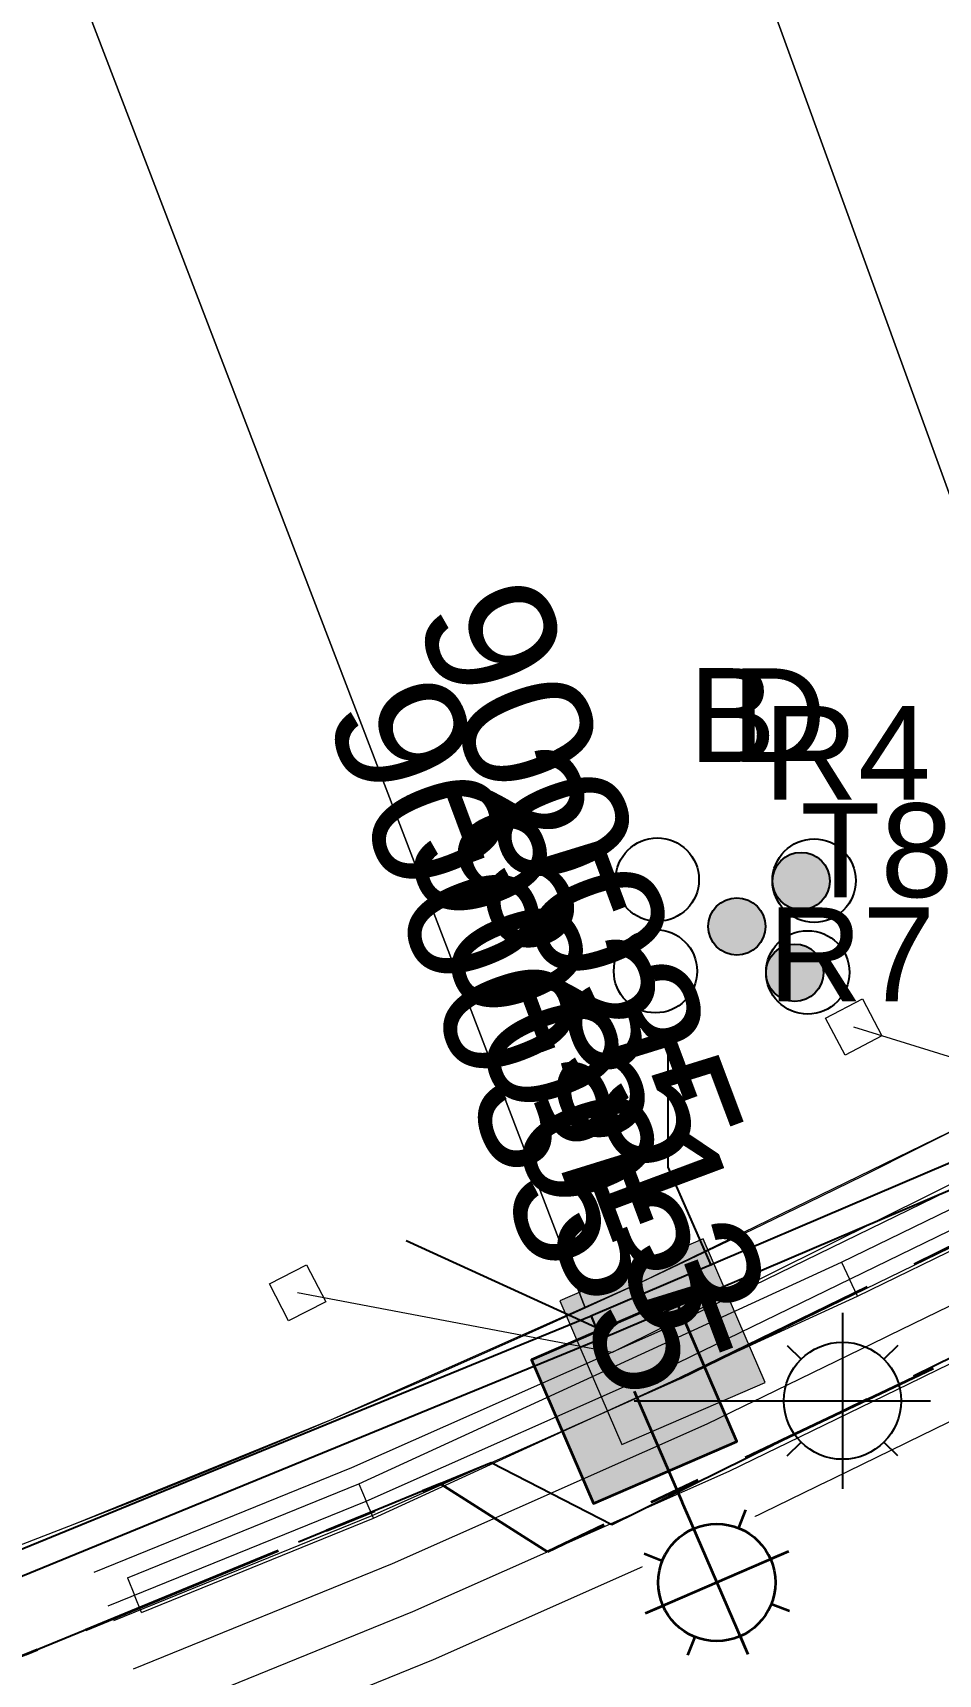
# Model space of a CAD drawing. Header units: metres. Extents: x 0 to 310918, y 0 to 6270107.
# Drawn here: x 310345.31 to 310362.7, y 6269743.06 to 6269774.56 of the extents above; entities that cross this region are included whole.
import ezdxf
from ezdxf import colors
from ezdxf.entities.mleader import LeaderData, LeaderLine
from ezdxf.enums import TextEntityAlignment as Align
from ezdxf.math import Vec2, Vec3

# ---------------------------------------------------------------- set-up
doc = ezdxf.new("R2010")
doc.units = ezdxf.units.M
doc.linetypes.add('Cable Exist UG', pattern=[7, 4, -1, 1, -1])
doc.linetypes.add('PHANTOMX2', pattern=[6.6, 3, -0.75, 0.2, -0.75, 0.2, -0.75, 0.2, -0.75])
doc.layers.get('0').update_dxf_attribs({"color": 6})
for name, color, linetype, lineweight in [('_User Miscellaneous1', 30, 'Continuous', 13), ('_User_LV_Exist', 5, 'Continuous', 35), ('Cadastre Developer_SP_NEW', 92, 'Continuous', 15), ('Cadastre Land Parcels_SP_EXT', 118, 'Continuous', 15), ('Mains_LV_EXT', 163, 'Continuous', 25), ('Mains_LV_SL_EXT', 135, 'Continuous', 25), ('Services_SP_EXT', 42, 'PHANTOMX2', 20)]:
    doc.layers.add(name, color=color, linetype=linetype, lineweight=lineweight)
doc.layers.add('_User Miscellaneous10', color=252, linetype='Continuous', lineweight=13, plot=False, transparency=0.7)
doc.layers.add('_User Miscellaneous12', color=252, linetype='Continuous', lineweight=13, plot=False, transparency=0.75)
for name, color, linetype in [('Duct_SP_EXT', 30, 'Continuous'), ('SupportsUG_SP_LV_SL_EXT', 7, 'Continuous'), ('Trench_SP_EXT', 7, 'Continuous')]:
    doc.layers.add(name, color=color, linetype=linetype)
doc.layers.add('Features_HIDE', color=1, linetype='Continuous', plot=False)
doc.styles.add('COLUMN_LABEL', font='arial.ttf', dxfattribs={"height": 2})
doc.styles.add('iecARIAL', font='arial.ttf', dxfattribs={"height": 2})
doc.styles.add('POLE_LABEL', font='arial.ttf', dxfattribs={"height": 2})
doc.styles.add('SL_LABEL', font='arial.ttf', dxfattribs={"height": 2})
doc.styles.get("Standard").update_dxf_attribs({"font": 'arial.ttf'})

# ---------------------------------------------------------------- blocks, each defined once
blk = doc.blocks.new('COLUMN_EXT')
blk.add_hatch(color=256).paths.add_polyline_path([(1.5, -1.5), (1.5, 1.5), (-1.5, 1.5), (-1.5, -1.5)])
blk.add_lwpolyline([(1.5, 1.5), (-1.5, 1.5), (-1.5, -1.5), (1.5, -1.5)], close=True)
at = {"flags": 1}
blk.add_attdef('Z', (-1.813, 2.351), '', height=0.2, rotation=180, dxfattribs=at)
at = {"flags": 9}
for tag, p in [('SUBURB', (-1.813, 1.8)), ('NOTES', (-1.813, 2)), ('STREETNAME', (-1.813, 1.6)), ('LOCATION', (-1.813, 1.4)), ('LEGEND', (-1.813, 1.2)), ('USAGE', (-1.813, 1)), ('OWNED_BY', (-1.813, 0.6)), ('STATE', (-1.813, 0.8)), ('COLUMN_TYPE', (-1.813, 0.4))]:
    blk.add_attdef(tag, text='', height=0.2, rotation=180, dxfattribs=at).set_placement(p, align=Align.MIDDLE_LEFT)
for tag, style, p in [('STREET_CODE', 'COLUMN_LABEL', (-1.813, 0.2)), ('STRUCTURE_PLANT_NUMBER', 'POLE_LABEL', (-1.813, -0.031))]:
    blk.add_attdef(tag, text='', height=0.2, rotation=180, dxfattribs=dict(at, style=style)).set_placement(p, align=Align.MIDDLE_LEFT)
at = {"style": 'COLUMN_LABEL', "width": 0.9, "flags": 8}
blk.add_attdef('ASSET_NUM', text='', height=2, rotation=270, dxfattribs=at).set_placement((2, -4), align=Align.MIDDLE_LEFT)
blk = doc.blocks.new('DUCT_EXT')
blk.add_circle((0, 0.8), 0.8)
at = {"flags": 1}
blk.add_attdef('Z', (0, 0), '', height=0.2, dxfattribs=at)
at = {"flags": 9}
for tag, p in [('DUCT_CODE', (0, 0)), ('XSECT_TYPE', (0, -0.2)), ('FB_REFERENCE', (0, -0.4)), ('STATE', (0, -0.6)), ('NOTES', (0, -0.8))]:
    blk.add_attdef(tag, text='', height=0.2, dxfattribs=at).set_placement(p, align=Align.MIDDLE_LEFT)
blk = doc.blocks.new('SL_LANTERN_EXT')
at = {"flags": 9}
for tag, p in [('LRATECODE', (-7.4, 0)), ('LOUTREACHVOCAB', (-7.2, 0)), ('LOUTREACH', (-7, 0)), ('LANTNUMBER', (-6.6, 0)), ('LNEW', (-6.4, 0)), ('LMASTVOCAB', (-6.2, 0)), ('LMAST', (-6, 0)), ('LLAMPVOCAB', (-5.8, 0)), ('LLAMP', (-5.6, 0)), ('LEXIST', (-5.4, 0)), ('LCHARGE3PERCENT', (-5.2, 0)), ('LCHARGE3', (-5, 0)), ('LCHARGE2PERCENT', (-4.8, 0)), ('LCHARGE2', (-4.6, 0)), ('LCHARGE1PERCENT', (-4.4, 0)), ('LCHARGE1', (-4.2, 0)), ('LCATEGORY', (-4, 0)), ('LBRACKETVOCAB', (-3.8, 0)), ('LBRACKET', (-3.6, 0)), ('LKINGHEIGHT', (-3.4, 0)), ('CREPLACE', (-3.2, 0)), ('CREMOVE', (-3, 0)), ('CNUMBER', (-2.8, 0)), ('CNEW', (-2.6, 0)), ('CEXIST', (-2.4, 0)), ('USAGE', (-2.2, 0)), ('STATE', (-2, 0)), ('OWNED_BY', (-1.8, 0)), ('ORIENTATION', (-1.6, 0)), ('OPERATING_VOLTAGE', (-1.4, 0)), ('NO_PHASES', (-1.2, 0)), ('LANTERN_TYPE', (-1, 0)), ('LANTERN_PURPOSE', (-0.8, 0)), ('CONTROL_TYPE', (-0.6, 0)), ('CONSTRUCTED_VOLTAGE', (-0.4, 0))]:
    blk.add_attdef(tag, text='', height=0.001, rotation=270, dxfattribs=at).set_placement(p, align=Align.MIDDLE_LEFT)
at = {"style": 'SL_LABEL', "flags": 9}
blk.add_attdef('STREET_CODE', text='', height=0.001, rotation=270, dxfattribs=at).set_placement((0.001, 0), align=Align.MIDDLE_LEFT)
at = {"flags": 1}
blk.add_attdef('Z', (0, 0), '', height=0.001, rotation=270, dxfattribs=at)
at = {"width": 0.9}
blk.add_attdef('LNUMBER', text='', height=1, dxfattribs=at).set_placement((7, -1), align=Align.MIDDLE_LEFT)
at = {"flags": 9}
for tag, p in [('LREMOVE', (0, -7.6)), ('LREPLACE', (0, -7.8)), ('LTYPE', (0, -8)), ('LTYPEVOCAB', (0, -8.2)), ('LEGEND', (0, -8.4)), ('SUBURB', (0, -8.6)), ('STREETNAME', (0, -8.8)), ('LOCATION', (0, -9)), ('NOTES', (0, -9.2)), ('MAINTAINED_BY', (0, -9.863))]:
    blk.add_attdef(tag, text='', height=0.001, dxfattribs=at).set_placement(p, align=Align.MIDDLE_LEFT)
blk.add_attdef('OPERATED_BY', (0, -9.607), '', height=0.001, dxfattribs=at)
at = {"layer": 'Features_HIDE', "width": 0.9}
blk.add_attdef('ASSET_NUM', text='', height=1, dxfattribs=at).set_placement((7, 1), align=Align.MIDDLE_LEFT)
at = {"transparency": 33554651}
blk.add_wipeout([(5.688, 0), (5.061, -1.061), (4, -1.688), (2.939, -1.061), (2.313, 0), (2.939, 1.061), (4, 1.687), (5.061, 1.061)], dxfattribs=at)
for p, q in [((4, 1.687), (4, 0)), ((2.939, 1.061), (3.205, 0.795)), ((5.061, 1.061), (4.795, 0.795)), ((0, 0), (4, 0)), ((4, 0), (5.688, 0)), ((4, 0), (4, -1.688)), ((2.939, -1.061), (3.205, -0.795)), ((5.061, -1.061), (4.795, -0.795))]:
    blk.add_line(p, q)
blk.add_circle((4, 0), 1.125)
blk = doc.blocks.new('CCP_EXT')
at = {"flags": 9}
for tag, p in [('OWNED_BY', (0, -1)), ('USAGE', (0, -1.2)), ('LEGEND', (0, -1.4)), ('LIFE_SUPPORT', (0, -1.6)), ('STATE', (0, -1.8)), ('NOTES', (0, -2))]:
    blk.add_attdef(tag, text='', height=0.2, dxfattribs=at).set_placement(p, align=Align.MIDDLE_LEFT)
at = {"transparency": 33554651}
blk.add_wipeout([(0, 0.566), (0.566, 0), (0, -0.566), (-0.566, 0)], dxfattribs=at)
blk.add_lwpolyline([(-0.566, 0), (0, 0.566), (0.566, 0), (0, -0.566), (-0.566, 0)])
at = {"flags": 1}
blk.add_attdef('Z', (0, 0), '', height=0.2, dxfattribs=at)
at = {"flags": 9}
for tag, p in [('CCP_TYPE', (0, 0)), ('CONSTRUCTED_VOLTAGE', (0, -0.2)), ('NO_PHASES', (0, -0.4)), ('OPERATING_VOLTAGE', (0, -0.6)), ('ORIENTATION', (0, -0.8))]:
    blk.add_attdef(tag, text='', height=0.2, dxfattribs=at).set_placement(p, align=Align.MIDDLE_LEFT)
blk = doc.blocks.new('CABLE_LARGE_EXT')
h = blk.add_hatch(color=256)
edge = h.paths.add_edge_path()
edge.add_arc((0, 0.55), 0.55, 0, 360)
blk.add_circle((0, 0.55), 0.55)
at = {"flags": 1}
blk.add_attdef('Z', (0, 0), '', height=0.2, dxfattribs=at)
at = {"flags": 9}
for tag, p in [('COND_CODE', (0, 0)), ('STATE', (0, -0.4)), ('FB_REFERENCE', (0, -0.2)), ('XSECT_SIZE', (0, -0.6)), ('NOTES', (0, -0.8))]:
    blk.add_attdef(tag, text='', height=0.2, dxfattribs=at).set_placement(p, align=Align.MIDDLE_LEFT)
blk = doc.blocks.new('*U395')
for tag, height, rotation, flags, p in [('LANTNUMBER', 0.2, 270, 9, (-1.4, 2.6)), ('LOUTREACH', 0.2, 270, 9, (-1.4, 2.2)), ('LOUTREACHVOCAB', 0.2, 270, 9, (-1.4, 2)), ('LRATECODE', 0.2, 270, 9, (-1.4, 1.8)), ('LREMOVE', 0.2, 270, 9, (-1.4, 1.6)), ('LREPLACE', 0.2, 270, 9, (-1.4, 1.4)), ('LTYPEVOCAB', 0.2, 270, 9, (-1.4, 1)), ('LTYPE', 0.2, 270, 9, (-1.4, 1.2)), ('LEGEND', 0.2, 270, 9, (-1.4, 0.8)), ('SUBURB', 0.2, 270, 9, (-1.4, 0.6)), ('STREETNAME', 0.2, 270, 9, (-1.4, 0.4)), ('LOCATION', 0.2, 270, 9, (-1.4, 0.2)), ('LNEW', 0.2, 270, 9, (-6.4, 0)), ('LMASTVOCAB', 0.2, 270, 9, (-6.2, 0)), ('LMAST', 0.2, 270, 9, (-6, 0)), ('LLAMPVOCAB', 0.2, 270, 9, (-5.8, 0)), ('LLAMP', 0.2, 270, 9, (-5.6, 0)), ('LEXIST', 0.2, 270, 9, (-5.4, 0)), ('LCHARGE3PERCENT', 0.2, 270, 9, (-5.2, 0)), ('LCHARGE3', 0.2, 270, 9, (-5, 0)), ('LCHARGE2PERCENT', 0.2, 270, 9, (-4.8, 0)), ('LCHARGE2', 0.2, 270, 9, (-4.6, 0)), ('LCHARGE1PERCENT', 0.2, 270, 9, (-4.4, 0)), ('LCHARGE1', 0.2, 270, 9, (-4.2, 0)), ('LCATEGORY', 0.2, 270, 9, (-4, 0)), ('LBRACKETVOCAB', 0.2, 270, 9, (-3.8, 0)), ('LBRACKET', 0.2, 270, 9, (-3.6, 0)), ('LKINGHEIGHT', 0.2, 270, 9, (-3.4, 0)), ('CREPLACE', 0.2, 270, 9, (-3.2, 0)), ('CREMOVE', 0.2, 270, 9, (-3, 0)), ('CNUMBER', 0.2, 270, 9, (-2.8, 0)), ('CNEW', 0.2, 270, 9, (-2.6, 0)), ('CEXIST', 0.2, 270, 9, (-2.4, 0)), ('USAGE', 0.2, 270, 9, (-2.2, 0)), ('STATE', 0.2, 270, 9, (-2, 0)), ('OWNED_BY', 0.2, 270, 9, (-1.8, 0)), ('ORIENTATION', 0.2, 270, 9, (-1.6, 0)), ('OPERATING_VOLTAGE', 0.2, 270, 9, (-1.4, 0)), ('NOTES', 0.2, 270, 9, (-1.4, 0)), ('NO_PHASES', 0.2, 270, 9, (-1.2, 0)), ('LANTERN_TYPE', 0.2, 270, 9, (-1, 0)), ('LANTERN_PURPOSE', 0.2, 270, 9, (-0.8, 0)), ('CONTROL_TYPE', 0.2, 270, 9, (-0.6, 0)), ('CONSTRUCTED_VOLTAGE', 0.2, 270, 9, (-0.4, 0)), ('MAINTAINED_BY', 0.2, 270, 9, (-1.4, -0.663)), ('LNUMBER', 1, 293.3654, 8, (1.858, -6.823))]:
    blk.add_attdef(tag, text='', height=height, rotation=rotation, dxfattribs=dict(flags=flags)).set_placement(p, align=Align.MIDDLE_LEFT)
at = {"style": 'SL_LABEL'}
for tag, height, rotation, flags, p in [('STREET_CODE', 0.001, 270, 9, (0.001, 0)), ('ASSET_NUM', 1, 293.3654, 8, (3.694, -6.029))]:
    blk.add_attdef(tag, text='', height=height, rotation=rotation, dxfattribs=dict(at, flags=flags)).set_placement(p, align=Align.MIDDLE_LEFT)
for tag, p, height, flags in [('Z', (0, 0), 0.001, 1), ('OPERATED_BY', (-1.4, -0.407), 0.2, 9)]:
    blk.add_attdef(tag, p, '', height=height, rotation=270, dxfattribs=dict(flags=flags))
at = {"transparency": 33554651}
blk.add_wipeout([(2.256, -5.221), (1.033, -5.066), (0.037, -4.341), (0.192, -3.119), (0.917, -2.123), (2.139, -2.278), (3.135, -3.003), (2.981, -4.225)], dxfattribs=at)
for p, q in [((0, 0), (1.14, -2.639)), ((0.991, -2.295), (2.181, -5.049)), ((2.139, -2.278), (2.001, -2.626)), ((0.192, -3.119), (0.541, -3.257)), ((2.963, -3.077), (0.209, -4.267)), ((2.963, -3.077), (2.619, -3.226)), ((2.981, -4.225), (2.632, -4.087)), ((0.554, -4.118), (0.209, -4.267)), ((1.033, -5.066), (1.172, -4.718)), ((2.033, -4.705), (2.181, -5.049))]:
    blk.add_line(p, q)
blk.add_circle((1.586, -3.672), 1.125)

msp = doc.modelspace()

# ---------------------------------------------------------------- linework, layer by layer
at = {"layer": '_User Miscellaneous1'}
for p, q in [((310347.132, 6269744.914), (310351.571, 6269746.718)), ((310351.571, 6269746.718), (310351.713, 6269746.387)), ((310351.856, 6269746.056), (310351.713, 6269746.387)), ((310347.404, 6269744.247), (310351.856, 6269746.056)), ((310347.132, 6269744.914), (310347.268, 6269744.58)), ((310347.404, 6269744.247), (310347.268, 6269744.58))]:
    msp.add_line(p, q, dxfattribs=at)
at = {"layer": 'Cadastre Land Parcels_SP_EXT', "linetype": 'Continuous'}
for points in [[(310367.794, 6269755.821), (310368.898, 6269756.333), (310370.006, 6269756.838), (310371.117, 6269757.336), (310372.23, 6269757.829), (310373.347, 6269758.313), (310374.466, 6269758.791), (310375.589, 6269759.264), (310376.713, 6269759.729), (310377.841, 6269760.188), (310378.971, 6269760.64), (310367.8, 6269788.81), (310356.139, 6269784.351), (310366.692, 6269755.302), (310367.794, 6269755.821)], [(310356.994, 6269750.588), (310358.065, 6269751.09), (310359.133, 6269751.598), (310360.197, 6269752.114), (310361.259, 6269752.636), (310362.317, 6269753.164), (310363.406, 6269753.709), (310364.498, 6269754.247), (310365.593, 6269754.777), (310366.692, 6269755.302), (310356.139, 6269784.351), (310344.481, 6269779.894), (310355.919, 6269750.094), (310356.994, 6269750.588)], [(310345.016, 6269745.522), (310346.119, 6269745.948), (310347.22, 6269746.381), (310348.317, 6269746.821), (310349.412, 6269747.268), (310350.504, 6269747.722), (310351.593, 6269748.182), (310352.679, 6269748.65), (310353.762, 6269749.125), (310354.843, 6269749.606), (310355.919, 6269750.094), (310344.481, 6269779.894), (310332.82, 6269775.44), (310344.346, 6269745.265), (310345.016, 6269745.522)]]:
    msp.add_lwpolyline(points, close=True, dxfattribs=at)
at = {"layer": 'Duct_SP_EXT'}
msp.add_lwpolyline([(310357.508, 6269755.447), (310357.508, 6269752.795), (310358.337, 6269750.897)], dxfattribs=at)

# ---------------------------------------------------------------- block references
for p, rotation in [((310356.503, 6269758.299), 270.739013707869), ((310359.514, 6269758.281), 270.6733266090332), ((310356.468, 6269756.554), 269.9450338107748), ((310359.391, 6269756.521), 270.6733266090332)]:
    msp.add_blockref('DUCT_EXT', p, dxfattribs=dict(at, rotation=rotation))
at = {"layer": 'SupportsUG_SP_LV_SL_EXT'}
ref = msp.add_blockref('COLUMN_EXT', (310356.859, 6269748.312), dxfattribs=dict(at, rotation=23.36538044220415))
ref.add_attrib('ASSET_NUM', '900035', dxfattribs={"layer": '0', "height": 2.5, "rotation": 290.6209, "style": 'COLUMN_LABEL'}).set_placement((310358.859, 6269749.062), align=Align.TOP_RIGHT)

# ---------------------------------------------------------------- texts
at = {"layer": 'Duct_SP_EXT'}
for s, p in [('B', (310357.907, 6269760.568)), ('D', (310358.73, 6269760.564))]:
    msp.add_text(s, height=1.8, dxfattribs=at).set_placement(p)

# ---------------------------------------------------------------- next in the draw order: block references
at = {"layer": 'Features_HIDE'}
ref = msp.add_blockref('SL_LANTERN_EXT', (310356.859, 6269748.312), dxfattribs=at)
ref.add_attrib('ASSET_NUM', '252513', dxfattribs={"layer": '0', "height": 2.5, "rotation": 290.4495, "style": 'iecARIAL'}).set_placement((310358.359, 6269749.812), align=Align.MIDDLE_RIGHT)
at = {"layer": 'Services_SP_EXT', "rotation": 342.2276943299776}
msp.add_blockref('CCP_EXT', (310350.398, 6269750.383), dxfattribs=at)

# ---------------------------------------------------------------- next in the draw order: linework, layer by layer
at = {"layer": '_User Miscellaneous1'}
for p, q in [((310360.838, 6269750.969), (310364.992, 6269752.99)), ((310361.146, 6269750.318), (310365.301, 6269752.34)), ((310351.571, 6269746.718), (310360.838, 6269750.969)), ((310360.838, 6269750.969), (310360.992, 6269750.643)), ((310361.146, 6269750.318), (310360.992, 6269750.643)), ((310351.856, 6269746.056), (310361.146, 6269750.318))]:
    msp.add_line(p, q, dxfattribs=at)
at = {"layer": '_User Miscellaneous12'}
msp.add_lwpolyline([(310367.485, 6269753.494), (310364.639, 6269753.311), (310364.639, 6269753.311), (310356.434, 6269749.236), (310350.398, 6269750.383)], dxfattribs=at)
at = {"layer": '_User_LV_Exist', "color": 4, "linetype": 'Cable Exist UG', "flags": 128}
msp.add_lwpolyline([(310367.626, 6269753.555), (310356.859, 6269748.312)], dxfattribs=at)
at = {"layer": '_User_LV_Exist', "linetype": 'Cable Exist UG', "flags": 128}
msp.add_lwpolyline([(310367.919, 6269752.581), (310367.9, 6269751.447), (310367.9, 6269751.447), (310355.194, 6269745.415), (310353.138, 6269746.714), (310353.138, 6269746.714), (310345.183, 6269743.441), (310321.969, 6269734.625)], dxfattribs=at)
at = {"layer": 'Cadastre Developer_SP_NEW', "linetype": 'Continuous'}
msp.add_lwpolyline([(310345.016, 6269745.522), (310346.119, 6269745.948), (310347.22, 6269746.381), (310348.317, 6269746.821), (310349.412, 6269747.268), (310350.504, 6269747.722), (310351.593, 6269748.182), (310352.679, 6269748.65), (310353.762, 6269749.125), (310354.843, 6269749.606), (310355.919, 6269750.094), (310344.481, 6269779.894), (310332.82, 6269775.44), (310344.346, 6269745.265), (310345.016, 6269745.522)], close=True, dxfattribs=at)
at = {"layer": 'Duct_SP_EXT'}
for p, q in [((310356.03, 6269749.939), (310364.004, 6269753.342)), ((310356.218, 6269749.498), (310364.201, 6269752.905)), ((310321.382, 6269735.767), (310356.033, 6269749.94)), ((310356.03, 6269749.939), (310356.124, 6269749.718)), ((310356.033, 6269749.94), (310356.124, 6269749.718)), ((310356.218, 6269749.498), (310356.124, 6269749.718)), ((310356.215, 6269749.496), (310356.124, 6269749.718)), ((310321.563, 6269735.323), (310356.215, 6269749.496))]:
    msp.add_line(p, q, dxfattribs=at)
at = {"layer": 'Mains_LV_EXT', "linetype": 'Cable Exist UG'}
msp.add_lwpolyline([(310367.538, 6269753.575), (310365.811, 6269750.549), (310365.811, 6269750.549), (310356.432, 6269745.933), (310354.117, 6269747.117), (310354.117, 6269747.117), (310345.183, 6269743.441), (310321.969, 6269734.625)], dxfattribs=at)
at = {"layer": 'Mains_LV_SL_EXT', "linetype": 'Cable Exist UG'}
msp.add_lwpolyline([(310367.626, 6269753.555), (310356.859, 6269748.312)], dxfattribs=at)
at = {"layer": 'Trench_SP_EXT', "linetype": 'Cable Exist UG'}
msp.add_lwpolyline([(310356.124, 6269749.718), (310351.848, 6269751.666)], dxfattribs=at)

# ---------------------------------------------------------------- next in the draw order: block references
at = {"layer": '_User Miscellaneous1'}
ref = msp.add_blockref('COLUMN_EXT', (310357.404, 6269749.445), dxfattribs=dict(at, rotation=23.36538044220415))
ref.add_attrib('ASSET_NUM', '900035', dxfattribs={"layer": '0', "height": 2.5, "rotation": 290.6209, "style": 'COLUMN_LABEL'}).set_placement((310359.061, 6269753.4), align=Align.TOP_RIGHT)
at = {"layer": '_User_LV_Exist'}
ref = msp.add_blockref('COLUMN_EXT', (310356.859, 6269748.312), dxfattribs=dict(at, rotation=23.36538044220415))
ref.add_attrib('ASSET_NUM', '900035', dxfattribs={"layer": '0', "height": 2.5, "rotation": 290.6209, "style": 'COLUMN_LABEL'}).set_placement((310357.333, 6269751.529), align=Align.TOP_RIGHT)
at = {"layer": 'Duct_SP_EXT', "rotation": 270.2569647498357}
for p in [(310359.514, 6269758.281), (310358.281, 6269757.409)]:
    msp.add_blockref('CABLE_LARGE_EXT', p, dxfattribs=at)
at = {"layer": 'Services_SP_EXT', "rotation": 342.7577831870876}
msp.add_blockref('CCP_EXT', (310361.076, 6269755.481), dxfattribs=at)

# ---------------------------------------------------------------- next in the draw order: texts
at = {"layer": 'Duct_SP_EXT'}
for s, p in [('R4', (310359.343, 6269759.841)), ('T84', (310360.052, 6269757.973))]:
    msp.add_text(s, height=1.8, dxfattribs=at).set_placement(p)

# ---------------------------------------------------------------- next in the draw order: linework, layer by layer
at = {"layer": '_User Miscellaneous10', "linetype": 'Continuous', "flags": 128}
for points in [[(310346.119, 6269745.948), (310351.049, 6269747.952), (310356.994, 6269750.588), (310366.143, 6269755.04), (310372.789, 6269758.071), (310384.394, 6269762.73), (310434.67, 6269781.967), (310460.217, 6269791.73), (310479.053, 6269798.949), (310507.522, 6269809.787), (310509.807, 6269815.269), (310507.038, 6269822.468), (310505.854, 6269825.568), (310526.572, 6269831.844), (310529.002, 6269825.417), (310530.017, 6269822.732), (310535.161, 6269820.417), (310555.677, 6269828.267)], [(310346.495, 6269745.022), (310351.44, 6269747.031), (310357.415, 6269749.681), (310366.569, 6269754.135), (310373.183, 6269757.152), (310384.759, 6269761.799), (310435.028, 6269781.033), (310460.574, 6269790.796), (310479.41, 6269798.015), (310508.279, 6269809.006), (310510.884, 6269815.254), (310507.972, 6269822.826), (310507.171, 6269824.922), (310525.967, 6269830.616), (310528.066, 6269825.063), (310529.228, 6269821.99), (310535.129, 6269819.334), (310556.42, 6269827.481)], [(310346.872, 6269744.095), (310351.831, 6269746.111), (310357.837, 6269748.774), (310366.995, 6269753.231), (310373.577, 6269756.232), (310385.124, 6269760.868), (310435.385, 6269780.099), (310460.931, 6269789.862), (310479.767, 6269797.081), (310509.037, 6269808.224), (310511.961, 6269815.239), (310508.905, 6269823.184), (310508.488, 6269824.276), (310525.362, 6269829.388), (310527.131, 6269824.709), (310528.439, 6269821.248), (310535.098, 6269818.252), (310557.164, 6269826.695)], [(310347.248, 6269743.169), (310352.222, 6269745.19), (310358.258, 6269747.867), (310367.421, 6269752.326), (310373.971, 6269755.313), (310385.489, 6269759.937), (310435.742, 6269779.165), (310461.288, 6269788.928), (310480.124, 6269796.147), (310509.795, 6269807.443), (310513.038, 6269815.224), (310509.839, 6269823.541), (310509.805, 6269823.631), (310524.757, 6269828.159), (310526.195, 6269824.356), (310527.65, 6269820.507), (310535.067, 6269817.169), (310557.908, 6269825.908)], [(310347.625, 6269742.243), (310352.613, 6269744.27), (310358.68, 6269746.96), (310367.848, 6269751.421), (310374.365, 6269754.393), (310385.854, 6269759.006), (310436.1, 6269778.231), (310461.645, 6269787.993), (310480.481, 6269795.212), (310510.552, 6269806.661), (310514.116, 6269815.209), (310511.124, 6269822.985), (310524.152, 6269826.931), (310525.26, 6269824.002), (310526.862, 6269819.765), (310535.036, 6269816.087), (310558.651, 6269825.122)], [(310348.001, 6269741.316), (310353.004, 6269743.349), (310359.102, 6269746.054), (310368.274, 6269750.517), (310374.759, 6269753.474), (310386.219, 6269758.075), (310436.457, 6269777.297), (310462.002, 6269787.059), (310480.837, 6269794.278), (310511.31, 6269805.879), (310515.193, 6269815.194), (310512.444, 6269822.34), (310523.548, 6269825.703), (310524.325, 6269823.648), (310526.073, 6269819.023), (310535.005, 6269815.004), (310559.395, 6269824.336)]]:
    msp.add_lwpolyline(points, dxfattribs=at)
at = {"layer": '_User Miscellaneous10', "color": 4, "linetype": 'Continuous', "flags": 128}
msp.add_lwpolyline([(310346.759, 6269744.373), (310351.713, 6269746.387), (310357.71, 6269749.046), (310366.867, 6269753.502), (310373.459, 6269756.508), (310385.014, 6269761.147), (310435.278, 6269780.379), (310460.824, 6269790.142), (310479.66, 6269797.361), (310508.81, 6269808.459), (310511.638, 6269815.244), (310508.625, 6269823.076), (310508.093, 6269824.47), (310525.543, 6269829.756), (310527.411, 6269824.815), (310528.676, 6269821.471), (310535.108, 6269818.576), (310556.941, 6269826.93)], dxfattribs=at)
at = {"layer": '_User Miscellaneous12'}
msp.add_lwpolyline([(310367.501, 6269753.489), (310361.076, 6269755.481)], dxfattribs=at)
at = {"layer": 'Cadastre Developer_SP_NEW', "linetype": 'Continuous'}
for points in [[(310367.794, 6269755.821), (310368.898, 6269756.333), (310370.006, 6269756.838), (310371.117, 6269757.336), (310372.23, 6269757.829), (310373.347, 6269758.313), (310374.466, 6269758.791), (310375.589, 6269759.264), (310376.713, 6269759.729), (310377.841, 6269760.188), (310378.971, 6269760.64), (310367.8, 6269788.81), (310356.139, 6269784.351), (310366.692, 6269755.302), (310367.794, 6269755.821)], [(310356.994, 6269750.588), (310358.065, 6269751.09), (310359.133, 6269751.598), (310360.197, 6269752.114), (310361.259, 6269752.636), (310362.317, 6269753.164), (310363.406, 6269753.709), (310364.498, 6269754.247), (310365.593, 6269754.777), (310366.692, 6269755.302), (310356.139, 6269784.351), (310344.481, 6269779.894), (310355.919, 6269750.094), (310356.994, 6269750.588)]]:
    msp.add_lwpolyline(points, close=True, dxfattribs=at)

# ---------------------------------------------------------------- next in the draw order: block references
at = {"layer": 'Duct_SP_EXT', "rotation": 270.2569647498357}
msp.add_blockref('CABLE_LARGE_EXT', (310359.391, 6269756.521), dxfattribs=at)

# ---------------------------------------------------------------- next in the draw order: texts
at = {"layer": 'Duct_SP_EXT'}
msp.add_text('R7', height=1.8, dxfattribs=at).set_placement((310359.426, 6269755.976))

# ---------------------------------------------------------------- next in the draw order: leaders
at = {"layer": 'Cadastre Developer_SP_NEW'}
ml = msp.add_multileader_mtext('Standard', dxfattribs=at)
ml.set_content('{\\C7;CONSTRUCTED UNDER URS18714}', color=256)
ml.set_leader_properties()
ml.build(insert=Vec2(0, 0))
ml.multileader.update_dxf_attribs({"leader_type": 2, "has_text_frame": 1, "text_left_attachment_type": 2, "text_right_attachment_type": 2, "dogleg_length": 0.01})
ctx = ml.context
ctx.base_point, ctx.char_height, ctx.plane_origin, ctx.plane_x_axis, ctx.plane_y_axis = Vec3(310500.96, 6269759.921), 1.8, Vec3(311890.052, 6270199.889), Vec3(0.933494, 0.358594), Vec3(-0.358594, 0.933494)
ctx.left_attachment, ctx.right_attachment, ctx.text_align_type = 2, 2, 1
notes = []
notes.append((ctx, [(0, (0, 0, 0), (0, 0), (1, 0), 1, [])]))
ctx.mtext.insert, ctx.mtext.text_direction, ctx.mtext.rotation, ctx.mtext.width, ctx.mtext.alignment, ctx.mtext.flow_direction = Vec3(310512.042, 6269766.799), Vec3(0.933494, 0.358594), 0.366762, 23.5182, 2, 5
ctx.mtext.has_bg_fill, ctx.mtext.bg_color, ctx.mtext.bg_scale_factor, ctx.mtext.bg_transparency, ctx.mtext.use_window_bg_color = 1, -1073741824, 2, 0, 1
for ctx, leaders in notes:
    for number, flags, end, landing, length, lines in leaders:
        leader = LeaderData()
        leader.index, (leader.has_last_leader_line, leader.has_dogleg_vector, leader.attachment_direction) = number, flags
        leader.last_leader_point, leader.dogleg_vector, leader.dogleg_length = Vec3(end), Vec3(landing), length
        for number, points, colour, breaks in lines:
            line = LeaderLine()
            line.index, line.vertices, line.color, line.breaks = number, Vec3.list(points), colors.encode_raw_color(colour), breaks
            leader.lines.append(line)
        ctx.leaders.append(leader)

# ---------------------------------------------------------------- next in the draw order: leaders
ml = msp.add_multileader_mtext('Standard', dxfattribs=at)
ml.set_content('{\\C7;CONSTRUCTED UNDER URS16102}', color=256)
ml.set_leader_properties()
ml.build(insert=Vec2(0, 0))
ml.multileader.update_dxf_attribs({"leader_type": 2, "has_text_frame": 1, "text_left_attachment_type": 2, "text_right_attachment_type": 2, "dogleg_length": 0.01})
ctx = ml.context
ctx.base_point, ctx.char_height, ctx.plane_origin, ctx.plane_x_axis, ctx.plane_y_axis = Vec3(310563.819, 6269743.846), 1.8, Vec3(311952.906, 6270183.813), Vec3(0.933494, 0.358594), Vec3(-0.358594, 0.933494)
ctx.left_attachment, ctx.right_attachment, ctx.text_align_type = 2, 2, 1
notes = []
notes.append((ctx, [(0, (0, 0, 0), (0, 0), (1, 0), 1, [])]))
ctx.mtext.insert, ctx.mtext.text_direction, ctx.mtext.rotation, ctx.mtext.width, ctx.mtext.alignment, ctx.mtext.flow_direction = Vec3(310574.896, 6269750.722), Vec3(0.933494, 0.358594), 0.366762, 23.5182, 2, 5
ctx.mtext.has_bg_fill, ctx.mtext.bg_color, ctx.mtext.bg_scale_factor, ctx.mtext.bg_transparency, ctx.mtext.use_window_bg_color = 1, -1073741824, 2, 0, 1
for ctx, leaders in notes:
    for number, flags, end, landing, length, lines in leaders:
        leader = LeaderData()
        leader.index, (leader.has_last_leader_line, leader.has_dogleg_vector, leader.attachment_direction) = number, flags
        leader.last_leader_point, leader.dogleg_vector, leader.dogleg_length = Vec3(end), Vec3(landing), length
        for number, points, colour, breaks in lines:
            line = LeaderLine()
            line.index, line.vertices, line.color, line.breaks = number, Vec3.list(points), colors.encode_raw_color(colour), breaks
            leader.lines.append(line)
        ctx.leaders.append(leader)

# ---------------------------------------------------------------- next in the draw order: leaders
ml = msp.add_multileader_mtext('Standard', dxfattribs=at)
ml.set_content('{\\C7;CONSTRUCTED UNDER URS16102}', color=256)
ml.set_leader_properties()
ml.build(insert=Vec2(0, 0))
ml.multileader.update_dxf_attribs({"leader_type": 2, "has_text_frame": 1, "text_left_attachment_type": 2, "text_right_attachment_type": 2, "dogleg_length": 0.01})
ctx = ml.context
ctx.base_point, ctx.char_height, ctx.plane_origin, ctx.plane_x_axis, ctx.plane_y_axis = Vec3(310598.848, 6269757.245), 1.8, Vec3(311987.935, 6270197.212), Vec3(0.933494, 0.358594), Vec3(-0.358594, 0.933494)
ctx.left_attachment, ctx.right_attachment, ctx.text_align_type = 2, 2, 1
notes = []
notes.append((ctx, [(0, (0, 0, 0), (0, 0), (1, 0), 1, [])]))
ctx.mtext.insert, ctx.mtext.text_direction, ctx.mtext.rotation, ctx.mtext.width, ctx.mtext.alignment, ctx.mtext.flow_direction = Vec3(310609.925, 6269764.121), Vec3(0.933494, 0.358594), 0.366762, 23.5182, 2, 5
ctx.mtext.has_bg_fill, ctx.mtext.bg_color, ctx.mtext.bg_scale_factor, ctx.mtext.bg_transparency, ctx.mtext.use_window_bg_color = 1, -1073741824, 2, 0, 1
for ctx, leaders in notes:
    for number, flags, end, landing, length, lines in leaders:
        leader = LeaderData()
        leader.index, (leader.has_last_leader_line, leader.has_dogleg_vector, leader.attachment_direction) = number, flags
        leader.last_leader_point, leader.dogleg_vector, leader.dogleg_length = Vec3(end), Vec3(landing), length
        for number, points, colour, breaks in lines:
            line = LeaderLine()
            line.index, line.vertices, line.color, line.breaks = number, Vec3.list(points), colors.encode_raw_color(colour), breaks
            leader.lines.append(line)
        ctx.leaders.append(leader)

# ---------------------------------------------------------------- next in the draw order: block references
at = {"layer": '_User_LV_Exist', "color": 4}
msp.add_blockref('*U395', (310356.859, 6269748.496), dxfattribs=at)

doc.saveas('drawing.dxf')
